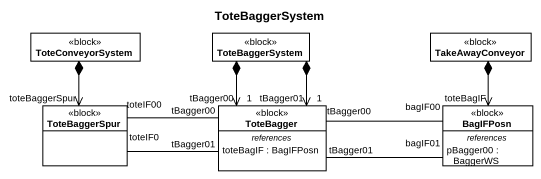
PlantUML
@startuml
title ToteBaggerSystem
hide circle
hide empty members
class ToteConveyorSystem <<block>>
class ToteBaggerSystem <<block>>
class TakeAwayConveyor <<block>>
class ToteBaggerSpur <<block>>
class ToteBagger <<block>> {
  -- references --
  toteBagIF : BagIFPosn
}
class BagIFPosn <<block>> {
  -- references --
  pBagger00 : BaggerWS
}
ToteConveyorSystem *--> "toteBaggerSpur" ToteBaggerSpur
ToteBaggerSystem *--> "tBagger01\n1" ToteBagger
ToteBaggerSystem *--> "tBagger00\n1" ToteBagger
ToteBaggerSpur "toteIF00" -right- "tBagger00" ToteBagger
ToteBaggerSpur "toteIF0" -right- "tBagger01" ToteBagger
ToteBagger "tBagger00" -right- "bagIF00" BagIFPosn
ToteBagger "tBagger01" -right- "bagIF01" BagIFPosn
BagIFPosn "toteBagIF" <-up-* TakeAwayConveyor
@enduml
